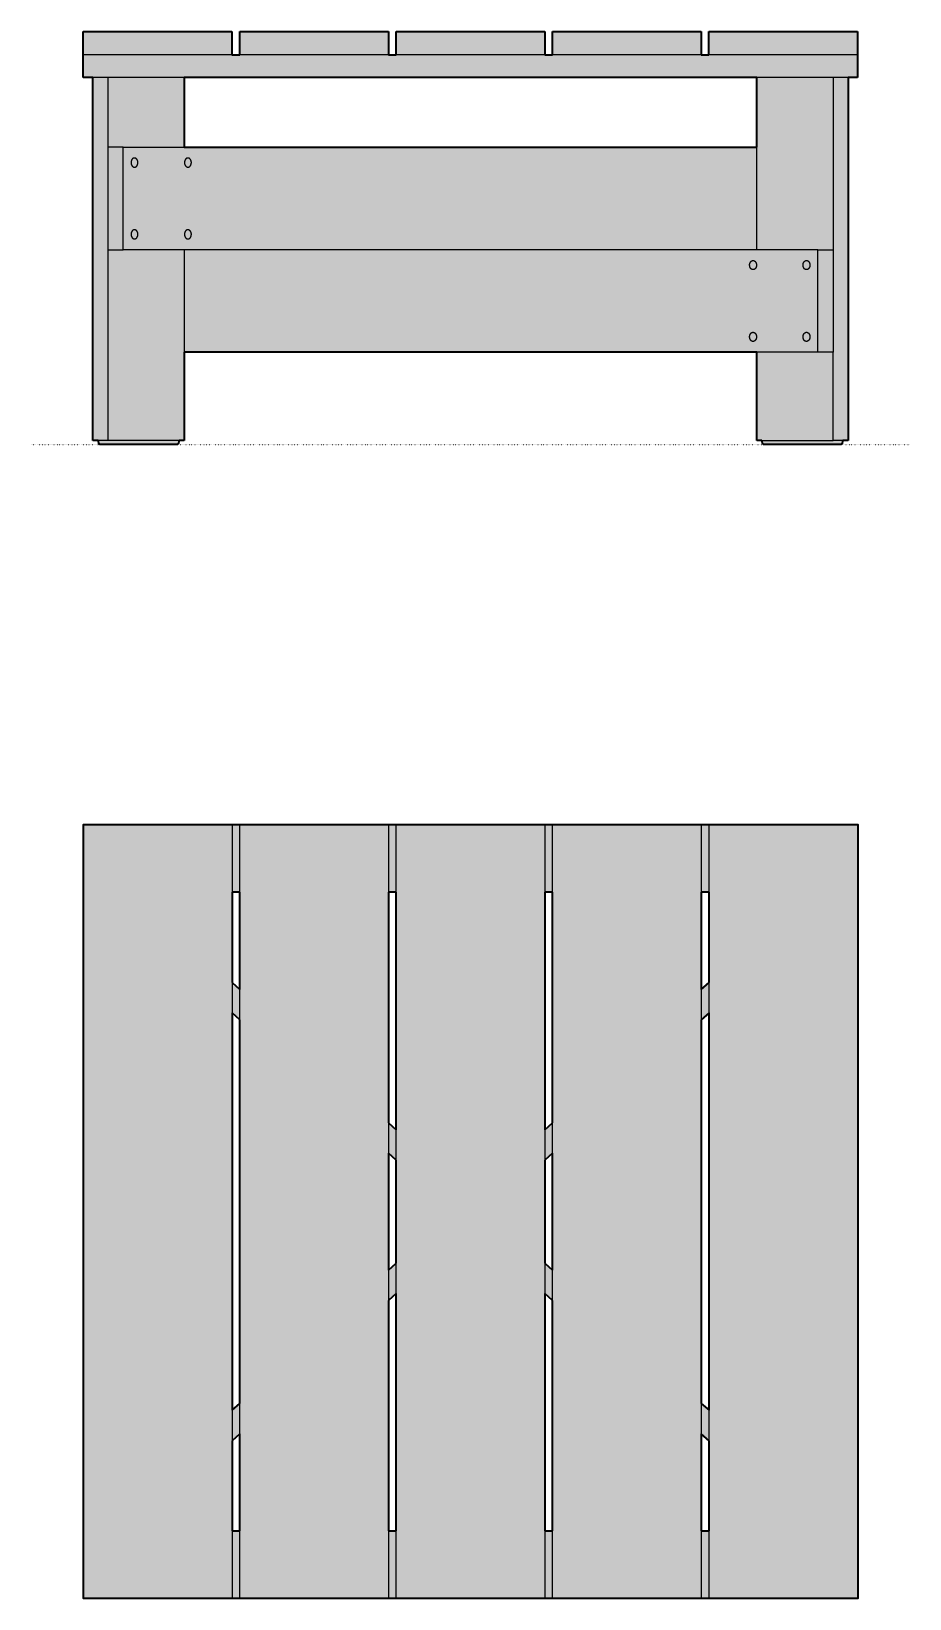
# Model space of a CAD drawing. Header units: millimetres. Extents: x 0 to 1851, y -1126 to 403.
# Drawn here: x 0 to 856, y -1126 to 403 of the extents above; entities that cross this region are included whole.
import ezdxf

# ---------------------------------------------------------------- set-up
doc = ezdxf.new("R2010")
doc.units = ezdxf.units.MM
doc.linetypes.add('Dots', pattern=[1, 0, -1])
doc.layers.add('Blocks', color=7, linetype='Continuous')
doc.layers.add('Blocks$Fill', color=7, linetype='Continuous', true_color=0xffffff)
for name, color, linetype, lineweight, true_color in [('Blocks$Inner', 7, 'Continuous', 25, 0x007f00), ('Blocks$Outline', 7, 'Continuous', 35, 0xff3f3f), ('Groud', 7, 'Dots', 25, 0x243775)]:
    doc.layers.add(name, color=color, linetype=linetype, lineweight=lineweight, true_color=true_color)

# ---------------------------------------------------------------- blocks, each defined once
blk = doc.blocks.new('Crate Low Table Top')
at = {"layer": 'Blocks$Fill'}
h = blk.add_hatch(color=256, dxfattribs=at)
h.paths.add_polyline_path([(610, 377.5), (755, 377.5), (755, -377.5), (610, -377.5), (457.5, -377.5), (152.5, -377.5), (0, -377.5), (0, 377.5), (145, 377.5), (305, 377.5), (457.5, 377.5)], flags=0)
h.paths.add_polyline_path([(610, -223.4), (602.5, -216.7), (602.5, -311.5), (610, -311.5)], flags=0)
h.paths.add_polyline_path([(145, -223.4), (145, -311.5), (152.5, -311.5), (152.5, -216.7)], flags=0)
h.paths.add_polyline_path([(152.5, 311.5), (145, 311.5), (145, 223.4), (152.5, 216.7)], flags=0)
h.paths.add_polyline_path([(610, 311.5), (602.5, 311.5), (602.5, 216.7), (610, 223.4)], flags=0)
h.paths.add_polyline_path([(602.5, -187.1), (610, -193.8), (610, 193.8), (602.5, 187.1)], flags=0)
h.paths.add_polyline_path([(457.5, -86.6), (450, -79.8), (450, -311.5), (457.5, -311.5)], flags=0)
h.paths.add_polyline_path([(450, 50.3), (450, -50.3), (457.5, -57), (457.5, 57)], flags=0)
h.paths.add_polyline_path([(457.5, 86.6), (457.5, 311.5), (450, 311.5), (450, 79.8)], flags=0)
h.paths.add_polyline_path([(297.5, -86.6), (297.5, -311.5), (305, -311.5), (305, -79.8)], flags=0)
h.paths.add_polyline_path([(152.5, 187.1), (145, 193.8), (145, -193.8), (152.5, -187.1)], flags=0)
h.paths.add_polyline_path([(297.5, 86.6), (305, 79.8), (305, 311.5), (297.5, 311.5)], flags=0)
h.paths.add_polyline_path([(305, 50.3), (297.5, 57), (297.5, -57), (305, -50.3)], flags=0)
at = {"layer": 'Blocks$Inner'}
for p, q in [((145, 377.5), (145, -377.5)), ((297.5, 377.5), (297.5, -377.5)), ((450, 377.5), (450, -377.5)), ((602.5, 377.5), (602.5, -377.5)), ((152.5, 311.5), (145, 311.5)), ((305, 311.5), (297.5, 311.5)), ((457.5, 311.5), (450, 311.5)), ((610, 311.5), (602.5, 311.5)), ((152.5, 216.7), (145, 223.4)), ((602.5, 216.7), (610, 223.4)), ((152.5, 187.1), (145, 193.8)), ((602.5, 187.1), (610, 193.8)), ((305, 79.8), (297.5, 86.6)), ((450, 79.8), (457.5, 86.6)), ((305, 50.3), (297.5, 57)), ((450, 50.3), (457.5, 57)), ((297.5, -57), (305, -50.3)), ((457.5, -57), (450, -50.3)), ((297.5, -86.6), (305, -79.8)), ((457.5, -86.6), (450, -79.8)), ((145, -193.8), (152.5, -187.1)), ((610, -193.8), (602.5, -187.1)), ((145, -223.4), (152.5, -216.7)), ((610, -223.4), (602.5, -216.7)), ((297.5, -311.5), (305, -311.5)), ((602.5, -311.5), (610, -311.5))]:
    blk.add_line(p, q, dxfattribs=at)
for points in [[(152.5, -377.5), (145, -377.5), (0, -377.5), (0, 377.5), (145, 377.5), (152.5, 377.5), (297.5, 377.5), (305, 377.5)], [(457.5, -377.5), (450, -377.5), (305, -377.5), (297.5, -377.5), (152.5, -377.5), (152.5, 377.5)], [(305, -377.5), (305, 377.5), (450, 377.5), (457.5, 377.5)], [(610, -377.5), (602.5, -377.5), (457.5, -377.5), (457.5, 377.5), (602.5, 377.5), (610, 377.5)], [(145, -311.5), (152.5, -311.5)], [(450, -311.5), (457.5, -311.5)]]:
    blk.add_lwpolyline(points, dxfattribs=at)
blk.add_lwpolyline([(610, -377.5), (610, 377.5), (755, 377.5), (755, -377.5)], close=True, dxfattribs=at)
at = {"layer": 'Blocks$Outline'}
for points in [[(152.5, -377.5), (145, -377.5), (0, -377.5), (0, 377.5), (145, 377.5), (152.5, 377.5), (297.5, 377.5), (305, 377.5)], [(305, 377.5), (450, 377.5), (457.5, 377.5)], [(457.5, 377.5), (602.5, 377.5), (610, 377.5)], [(610, 377.5), (755, 377.5), (755, -377.5), (610, -377.5)], [(152.5, 311.5), (145, 311.5)], [(145, 311.5), (145, 223.4)], [(152.5, 216.7), (152.5, 311.5)], [(305, 311.5), (297.5, 311.5)], [(297.5, 311.5), (297.5, 86.6)], [(305, 79.8), (305, 311.5)], [(457.5, 311.5), (450, 311.5)], [(450, 311.5), (450, 79.8)], [(457.5, 86.6), (457.5, 311.5)], [(610, 311.5), (602.5, 311.5)], [(602.5, 311.5), (602.5, 216.7)], [(610, 223.4), (610, 311.5)], [(145, 223.4), (152.5, 216.7)], [(602.5, 216.7), (610, 223.4)], [(152.5, 187.1), (145, 193.8)], [(145, 193.8), (145, -193.8)], [(152.5, -187.1), (152.5, 187.1)], [(610, 193.8), (602.5, 187.1)], [(602.5, 187.1), (602.5, -187.1)], [(610, -193.8), (610, 193.8)], [(297.5, 86.6), (305, 79.8)], [(450, 79.8), (457.5, 86.6)], [(305, 50.3), (297.5, 57)], [(297.5, 57), (297.5, -57)], [(305, -50.3), (305, 50.3)], [(457.5, 57), (450, 50.3)], [(450, 50.3), (450, -50.3)], [(457.5, -57), (457.5, 57)], [(297.5, -57), (305, -50.3)], [(450, -50.3), (457.5, -57)], [(305, -79.8), (297.5, -86.6)], [(297.5, -86.6), (297.5, -311.5)], [(305, -311.5), (305, -79.8)], [(457.5, -86.6), (450, -79.8)], [(450, -79.8), (450, -311.5)], [(457.5, -311.5), (457.5, -86.6)], [(145, -193.8), (152.5, -187.1)], [(602.5, -187.1), (610, -193.8)], [(152.5, -216.7), (145, -223.4)], [(145, -223.4), (145, -311.5)], [(152.5, -311.5), (152.5, -216.7)], [(610, -223.4), (602.5, -216.7)], [(602.5, -216.7), (602.5, -311.5)], [(610, -311.5), (610, -223.4)], [(145, -311.5), (152.5, -311.5)], [(297.5, -311.5), (305, -311.5)], [(450, -311.5), (457.5, -311.5)], [(602.5, -311.5), (610, -311.5)], [(457.5, -377.5), (450, -377.5), (305, -377.5), (297.5, -377.5), (152.5, -377.5)], [(610, -377.5), (602.5, -377.5), (457.5, -377.5)]]:
    blk.add_lwpolyline(points, dxfattribs=at)
blk = doc.blocks.new('Crate Low Table Front')
at = {"layer": 'Blocks$Fill'}
h = blk.add_hatch(color=256, dxfattribs=at)
h.paths.add_polyline_path([(745.6, 399), (745.6, 376), (745.6, 354), (736.3, 354), (736.3, 0), (731.1, 0), (730.5, -2.8), (730.5, -3), (730.4, -3), (730.4, -3.1), (730.4, -3.1), (730.4, -3.2), (730.4, -3.2), (730.3, -3.3), (730.3, -3.3), (730.3, -3.3), (730.2, -3.4), (730.2, -3.4), (730.2, -3.5), (730.1, -3.5), (730.1, -3.5), (730.1, -3.6), (730, -3.6), (730, -3.7), (730, -3.7), (729.9, -3.7), (729.9, -3.7), (729.8, -3.8), (729.8, -3.8), (729.7, -3.8), (729.7, -3.8), (729.6, -3.9), (729.6, -3.9), (729.5, -3.9), (729.5, -3.9), (729.4, -3.9), (729.4, -4), (729.3, -4), (729.3, -4), (729.2, -4), (729.2, -4), (729.1, -4), (729.1, -4), (729, -4), (654.4, -4), (654.3, -4), (654.3, -4), (654.2, -4), (654.2, -4), (654.1, -4), (654.1, -4), (654, -3.9), (654, -3.9), (653.9, -3.9), (653.9, -3.9), (653.8, -3.9), (653.8, -3.8), (653.7, -3.8), (653.7, -3.8), (653.6, -3.8), (653.6, -3.7), (653.5, -3.7), (653.5, -3.7), (653.5, -3.7), (653.4, -3.6), (653.4, -3.6), (653.3, -3.5), (653.3, -3.5), (653.3, -3.5), (653.2, -3.4), (653.2, -3.4), (653.2, -3.3), (653.2, -3.3), (653.1, -3.3), (653.1, -3.2), (653.1, -3.2), (653.1, -3.1), (653, -3.1), (653, -3), (653, -3), (653, -2.9), (653, -2.8), (652.3, 0), (647.2, 0), (647.2, 86), (89.1, 86), (89.1, 0), (84, 0), (83.3, -2.8), (83.3, -3), (83.3, -3), (83.3, -3.1), (83.2, -3.1), (83.2, -3.2), (83.2, -3.2), (83.2, -3.3), (83.1, -3.3), (83.1, -3.3), (83.1, -3.4), (83, -3.4), (83, -3.5), (83, -3.5), (82.9, -3.5), (82.9, -3.6), (82.9, -3.6), (82.8, -3.7), (82.8, -3.7), (82.7, -3.7), (82.7, -3.7), (82.7, -3.8), (82.6, -3.8), (82.6, -3.8), (82.5, -3.8), (82.5, -3.9), (82.4, -3.9), (82.4, -3.9), (82.3, -3.9), (82.3, -3.9), (82.2, -4), (82.2, -4), (82.1, -4), (82.1, -4), (82, -4), (82, -4), (81.9, -4), (81.9, -4), (7.3, -4), (7.2, -4), (7.1, -4), (7.1, -4), (7, -4), (7, -4), (6.9, -4), (6.9, -4), (6.8, -3.9), (6.8, -3.9), (6.7, -3.9), (6.7, -3.9), (6.6, -3.9), (6.6, -3.8), (6.6, -3.8), (6.5, -3.8), (6.5, -3.8), (6.4, -3.7), (6.4, -3.7), (6.3, -3.7), (6.3, -3.7), (6.3, -3.6), (6.2, -3.6), (6.2, -3.5), (6.1, -3.5), (6.1, -3.5), (6.1, -3.4), (6, -3.4), (6, -3.3), (6, -3.3), (6, -3.3), (5.9, -3.2), (5.9, -3.2), (5.9, -3.1), (5.9, -3.1), (5.8, -3), (5.8, -3), (5.8, -2.9), (5.8, -2.8), (5.2, 0), (0, 0), (0, 354), (-9.4, 354), (-9.4, 376), (-9.4, 399), (135.6, 399), (135.6, 376), (143.1, 376), (143.1, 399), (288.1, 399), (288.1, 376), (295.6, 376), (295.6, 399), (440.6, 399), (440.6, 376), (448.1, 376), (448.1, 399), (593.1, 399), (593.1, 376), (600.6, 376), (600.6, 399)], flags=0)
h.paths.add_polyline_path([(89.1, 354), (89.1, 286), (647.2, 286), (647.2, 354)], flags=0)
at = {"layer": 'Blocks$Inner'}
for p, q in [((745.6, 376), (135.6, 376)), ((89.1, 354), (89.1, 286)), ((647.2, 186), (647.2, 354)), ((29.4, 286), (647.2, 286)), ((14.7, 186), (14.7, 0)), ((706.9, 186), (29.4, 186)), ((81.4, -4), (81.5, -4))]:
    blk.add_line(p, q, dxfattribs=at)
for points in [[(600.6, 376), (600.6, 399), (745.6, 399), (745.6, 376), (745.6, 354), (-9.4, 354), (-9.4, 376), (-9.4, 399), (135.6, 399), (135.6, 376), (-9.4, 376)], [(288.1, 376), (288.1, 399), (143.1, 399), (143.1, 376)], [(440.6, 376), (440.6, 399), (295.6, 399), (295.6, 376)], [(593.1, 376), (593.1, 399), (448.1, 399), (448.1, 376)], [(89.1, 186), (89.1, 0), (14.7, 0), (0, 0), (0, 354)], [(14.7, 354), (14.7, 286), (14.7, 186), (29.4, 186), (29.4, 286), (14.7, 286)], [(721.6, 354), (721.6, 186), (721.6, 86), (706.9, 86), (89.1, 86)], [(736.3, 354), (736.3, 0), (721.6, 0)], [(706.9, 86), (706.9, 186), (721.6, 186)], [(647.2, 86), (647.2, 0), (721.6, 0), (721.6, 86)], [(84, 0), (83.3, -2.8), (83.3, -2.9), (83.3, -2.9), (83.3, -3), (83.3, -3), (83.3, -3.1), (83.2, -3.1), (83.2, -3.2), (83.2, -3.2), (83.2, -3.3), (83.1, -3.3), (83.1, -3.3), (83.1, -3.4), (83, -3.4), (83, -3.5), (83, -3.5), (82.9, -3.5), (82.9, -3.6), (82.9, -3.6), (82.8, -3.7), (82.8, -3.7), (82.7, -3.7), (82.7, -3.7), (82.7, -3.8), (82.6, -3.8), (82.6, -3.8), (82.5, -3.8), (82.5, -3.9), (82.4, -3.9), (82.4, -3.9), (82.3, -3.9), (82.3, -3.9), (82.2, -4), (82.2, -4), (82.1, -4), (82.1, -4), (82, -4), (82, -4), (81.9, -4), (81.9, -4), (81.4, -4), (17.2, -4), (15.4, -4), (15.1, -4), (7.6, -4), (7.3, -4), (7.2, -4), (7.1, -4), (7.1, -4), (7, -4), (7, -4), (6.9, -4), (6.9, -4), (6.8, -3.9), (6.8, -3.9), (6.7, -3.9), (6.7, -3.9), (6.6, -3.9), (6.6, -3.8), (6.6, -3.8), (6.5, -3.8), (6.5, -3.8), (6.4, -3.7), (6.4, -3.7), (6.3, -3.7), (6.3, -3.7), (6.3, -3.6), (6.2, -3.6), (6.2, -3.5), (6.1, -3.5), (6.1, -3.5), (6.1, -3.4), (6, -3.4), (6, -3.3), (6, -3.3), (6, -3.3), (5.9, -3.2), (5.9, -3.2), (5.9, -3.1), (5.9, -3.1), (5.8, -3), (5.8, -3), (5.8, -2.9), (5.8, -2.9), (5.8, -2.8), (5.2, 0)], [(731.1, 0), (730.5, -2.8), (730.5, -2.9), (730.5, -2.9), (730.5, -3), (730.4, -3), (730.4, -3.1), (730.4, -3.1), (730.4, -3.2), (730.4, -3.2), (730.3, -3.3), (730.3, -3.3), (730.3, -3.3), (730.2, -3.4), (730.2, -3.4), (730.2, -3.5), (730.1, -3.5), (730.1, -3.5), (730.1, -3.6), (730, -3.6), (730, -3.7), (730, -3.7), (729.9, -3.7), (729.9, -3.7), (729.8, -3.8), (729.8, -3.8), (729.7, -3.8), (729.7, -3.8), (729.6, -3.9), (729.6, -3.9), (729.5, -3.9), (729.5, -3.9), (729.4, -3.9), (729.4, -4), (729.3, -4), (729.3, -4), (729.2, -4), (729.2, -4), (729.1, -4), (729.1, -4), (729, -4), (729, -4), (729, -4), (728.9, -4), (728.7, -4), (721.2, -4), (720.8, -4), (719.3, -4), (719.1, -4), (654.9, -4), (654.6, -4), (654.5, -4), (654.4, -4), (654.4, -4), (654.3, -4), (654.3, -4), (654.2, -4), (654.2, -4), (654.1, -4), (654.1, -4), (654, -3.9), (654, -3.9), (653.9, -3.9), (653.9, -3.9), (653.8, -3.9), (653.8, -3.8), (653.7, -3.8), (653.7, -3.8), (653.6, -3.8), (653.6, -3.7), (653.5, -3.7), (653.5, -3.7), (653.5, -3.7), (653.4, -3.6), (653.4, -3.6), (653.3, -3.5), (653.3, -3.5), (653.3, -3.5), (653.2, -3.4), (653.2, -3.4), (653.2, -3.3), (653.2, -3.3), (653.1, -3.3), (653.1, -3.2), (653.1, -3.2), (653.1, -3.1), (653, -3.1), (653, -3), (653, -3), (653, -2.9), (653, -2.9), (653, -2.8), (652.3, 0)]]:
    blk.add_lwpolyline(points, dxfattribs=at)
for points in [[(37.2, 270.8), (37.2, 271.4), (37.4, 272.6), (37.9, 273.8), (38.6, 274.8), (39.7, 275.4), (41, 275.5), (42.1, 275), (43, 274.1), (43.6, 273), (43.9, 271.8), (43.9, 270.6), (43.7, 269.4), (43.2, 268.2), (42.5, 267.2), (41.4, 266.6), (40.1, 266.5), (39, 267), (38.1, 267.9), (37.5, 269), (37.2, 270.2), (37.2, 270.8)], [(89.3, 270.8), (89.3, 271.4), (89.5, 272.6), (90, 273.8), (90.7, 274.8), (91.8, 275.4), (93.1, 275.5), (94.2, 275), (95.1, 274.1), (95.7, 273), (96, 271.8), (96, 270.6), (95.8, 269.4), (95.3, 268.2), (94.6, 267.2), (93.5, 266.6), (92.2, 266.5), (91.1, 267), (90.2, 267.9), (89.6, 269), (89.3, 270.2), (89.3, 270.8)], [(37.2, 200.8), (37.2, 201.4), (37.4, 202.6), (37.9, 203.8), (38.6, 204.8), (39.7, 205.4), (41, 205.5), (42.1, 205), (43, 204.1), (43.6, 203), (43.9, 201.8), (43.9, 200.6), (43.7, 199.4), (43.2, 198.2), (42.5, 197.2), (41.4, 196.6), (40.1, 196.5), (39, 197), (38.1, 197.9), (37.5, 199), (37.2, 200.2), (37.2, 200.8)], [(89.3, 200.8), (89.3, 201.4), (89.5, 202.6), (90, 203.8), (90.7, 204.8), (91.8, 205.4), (93.1, 205.5), (94.2, 205), (95.1, 204.1), (95.7, 203), (96, 201.8), (96, 200.6), (95.8, 199.4), (95.3, 198.2), (94.6, 197.2), (93.5, 196.6), (92.2, 196.5), (91.1, 197), (90.2, 197.9), (89.6, 199), (89.3, 200.2), (89.3, 200.8)], [(647, 170.8), (647, 171.4), (646.8, 172.6), (646.3, 173.8), (645.5, 174.8), (644.5, 175.4), (643.2, 175.5), (642, 175), (641.2, 174.1), (640.6, 173), (640.3, 171.8), (640.3, 170.6), (640.5, 169.4), (641, 168.2), (641.7, 167.2), (642.8, 166.6), (644.1, 166.5), (645.2, 167), (646.1, 167.9), (646.7, 169), (647, 170.2), (647, 170.8)], [(699.1, 170.8), (699.1, 171.4), (698.9, 172.6), (698.4, 173.8), (697.6, 174.8), (696.6, 175.4), (695.3, 175.5), (694.2, 175), (693.3, 174.1), (692.7, 173), (692.4, 171.8), (692.4, 170.6), (692.6, 169.4), (693.1, 168.2), (693.8, 167.2), (694.9, 166.6), (696.2, 166.5), (697.3, 167), (698.2, 167.9), (698.8, 169), (699.1, 170.2), (699.1, 170.8)], [(647, 100.8), (647, 101.4), (646.8, 102.6), (646.3, 103.8), (645.5, 104.8), (644.5, 105.4), (643.2, 105.5), (642, 105), (641.2, 104.1), (640.6, 103), (640.3, 101.8), (640.3, 100.6), (640.5, 99.4), (641, 98.2), (641.7, 97.2), (642.8, 96.6), (644.1, 96.5), (645.2, 97), (646.1, 97.9), (646.7, 99), (647, 100.2), (647, 100.8)], [(699.1, 100.8), (699.1, 101.4), (698.9, 102.6), (698.4, 103.8), (697.6, 104.8), (696.6, 105.4), (695.3, 105.5), (694.2, 105), (693.3, 104.1), (692.7, 103), (692.4, 101.8), (692.4, 100.6), (692.6, 99.4), (693.1, 98.2), (693.8, 97.2), (694.9, 96.6), (696.2, 96.5), (697.3, 97), (698.2, 97.9), (698.8, 99), (699.1, 100.2), (699.1, 100.8)]]:
    blk.add_open_spline(points, degree=2, dxfattribs=at)
at = {"layer": 'Blocks$Outline'}
for points in [[(-9.4, 376), (-9.4, 399)], [(-9.4, 399), (135.6, 399)], [(135.6, 399), (135.6, 376)], [(143.1, 376), (143.1, 399)], [(143.1, 399), (288.1, 399)], [(288.1, 399), (288.1, 376)], [(295.6, 376), (295.6, 399)], [(295.6, 399), (440.6, 399)], [(440.6, 399), (440.6, 376)], [(448.1, 376), (448.1, 399)], [(448.1, 399), (593.1, 399)], [(593.1, 399), (593.1, 376)], [(600.6, 376), (600.6, 399)], [(600.6, 399), (745.6, 399)], [(745.6, 399), (745.6, 376)], [(-9.4, 354), (-9.4, 376)], [(135.6, 376), (143.1, 376)], [(288.1, 376), (295.6, 376)], [(440.6, 376), (448.1, 376)], [(593.1, 376), (600.6, 376)], [(745.6, 376), (745.6, 354)], [(0, 354), (-9.4, 354)], [(0, 0), (0, 354)], [(89.1, 354), (89.1, 286)], [(647.2, 354), (89.1, 354)], [(647.2, 286), (647.2, 354)], [(745.6, 354), (736.3, 354)], [(736.3, 354), (736.3, 0)], [(89.1, 286), (647.2, 286)], [(647.2, 86), (89.1, 86)], [(89.1, 86), (89.1, 0)], [(647.2, 0), (647.2, 86)], [(5.2, 0), (0, 0)], [(5.8, -2.8), (5.2, 0)], [(84, 0), (83.3, -2.8)], [(89.1, 0), (84, 0)], [(652.3, 0), (647.2, 0)], [(653, -2.8), (652.3, 0)], [(731.1, 0), (730.5, -2.8)], [(736.3, 0), (731.1, 0)], [(83.3, -2.8), (83.3, -2.9), (83.3, -2.9), (83.3, -3), (83.3, -3), (83.3, -3.1), (83.2, -3.1), (83.2, -3.2), (83.2, -3.2), (83.2, -3.3), (83.1, -3.3), (83.1, -3.3), (83.1, -3.4), (83, -3.4), (83, -3.5), (83, -3.5), (82.9, -3.5), (82.9, -3.6), (82.9, -3.6), (82.8, -3.7), (82.8, -3.7), (82.7, -3.7), (82.7, -3.7), (82.7, -3.8), (82.6, -3.8), (82.6, -3.8), (82.5, -3.8), (82.5, -3.9), (82.4, -3.9), (82.4, -3.9), (82.3, -3.9), (82.3, -3.9), (82.2, -4), (82.2, -4), (82.1, -4), (82.1, -4), (82, -4), (82, -4), (81.9, -4), (81.9, -4), (81.4, -4), (17.2, -4), (15.4, -4), (15.1, -4), (7.6, -4), (7.3, -4), (7.2, -4), (7.1, -4), (7.1, -4), (7, -4), (7, -4), (6.9, -4), (6.9, -4), (6.8, -3.9), (6.8, -3.9), (6.7, -3.9), (6.7, -3.9), (6.6, -3.9), (6.6, -3.8), (6.6, -3.8), (6.5, -3.8), (6.5, -3.8), (6.4, -3.7), (6.4, -3.7), (6.3, -3.7), (6.3, -3.7), (6.3, -3.6), (6.2, -3.6), (6.2, -3.5), (6.1, -3.5), (6.1, -3.5), (6.1, -3.4), (6, -3.4), (6, -3.3), (6, -3.3), (6, -3.3), (5.9, -3.2), (5.9, -3.2), (5.9, -3.1), (5.9, -3.1), (5.8, -3), (5.8, -3), (5.8, -2.9), (5.8, -2.9), (5.8, -2.8)], [(654.4, -4), (654.4, -4), (654.3, -4), (654.3, -4), (654.2, -4), (654.2, -4), (654.1, -4), (654.1, -4), (654, -3.9), (654, -3.9), (653.9, -3.9), (653.9, -3.9), (653.8, -3.9), (653.8, -3.8), (653.7, -3.8), (653.7, -3.8), (653.6, -3.8), (653.6, -3.7), (653.5, -3.7), (653.5, -3.7), (653.5, -3.7), (653.4, -3.6), (653.4, -3.6), (653.3, -3.5), (653.3, -3.5), (653.3, -3.5), (653.2, -3.4), (653.2, -3.4), (653.2, -3.3), (653.2, -3.3), (653.1, -3.3), (653.1, -3.2), (653.1, -3.2), (653.1, -3.1), (653, -3.1), (653, -3), (653, -3), (653, -2.9), (653, -2.9), (653, -2.8)], [(730.5, -2.8), (730.5, -2.9), (730.5, -2.9), (730.5, -3), (730.4, -3), (730.4, -3.1), (730.4, -3.1), (730.4, -3.2), (730.4, -3.2), (730.3, -3.3), (730.3, -3.3), (730.3, -3.3), (730.2, -3.4), (730.2, -3.4), (730.2, -3.5), (730.1, -3.5), (730.1, -3.5), (730.1, -3.6), (730, -3.6), (730, -3.7), (730, -3.7), (729.9, -3.7), (729.9, -3.7), (729.8, -3.8), (729.8, -3.8), (729.7, -3.8), (729.7, -3.8), (729.6, -3.9), (729.6, -3.9), (729.5, -3.9), (729.5, -3.9), (729.4, -3.9), (729.4, -4), (729.3, -4), (729.3, -4), (729.2, -4), (729.2, -4), (729.1, -4), (729.1, -4), (729, -4), (729, -4), (729, -4), (729, -4), (728.9, -4), (728.7, -4), (721.2, -4), (720.8, -4), (719.3, -4), (719.1, -4), (654.9, -4), (654.6, -4), (654.5, -4), (654.4, -4)]]:
    blk.add_lwpolyline(points, dxfattribs=at)

msp = doc.modelspace()

# ---------------------------------------------------------------- linework, layer by layer
at = {"layer": 'Groud'}
msp.add_lwpolyline([(0, 0), (856.3, 0)], dxfattribs=at)

# ---------------------------------------------------------------- block references
at = {"layer": 'Blocks'}
for name, p in [('Crate Low Table Front', (60, 4)), ('Crate Low Table Top', (50.7, -748.3))]:
    msp.add_blockref(name, p, dxfattribs=at)

doc.saveas('drawing.dxf')
